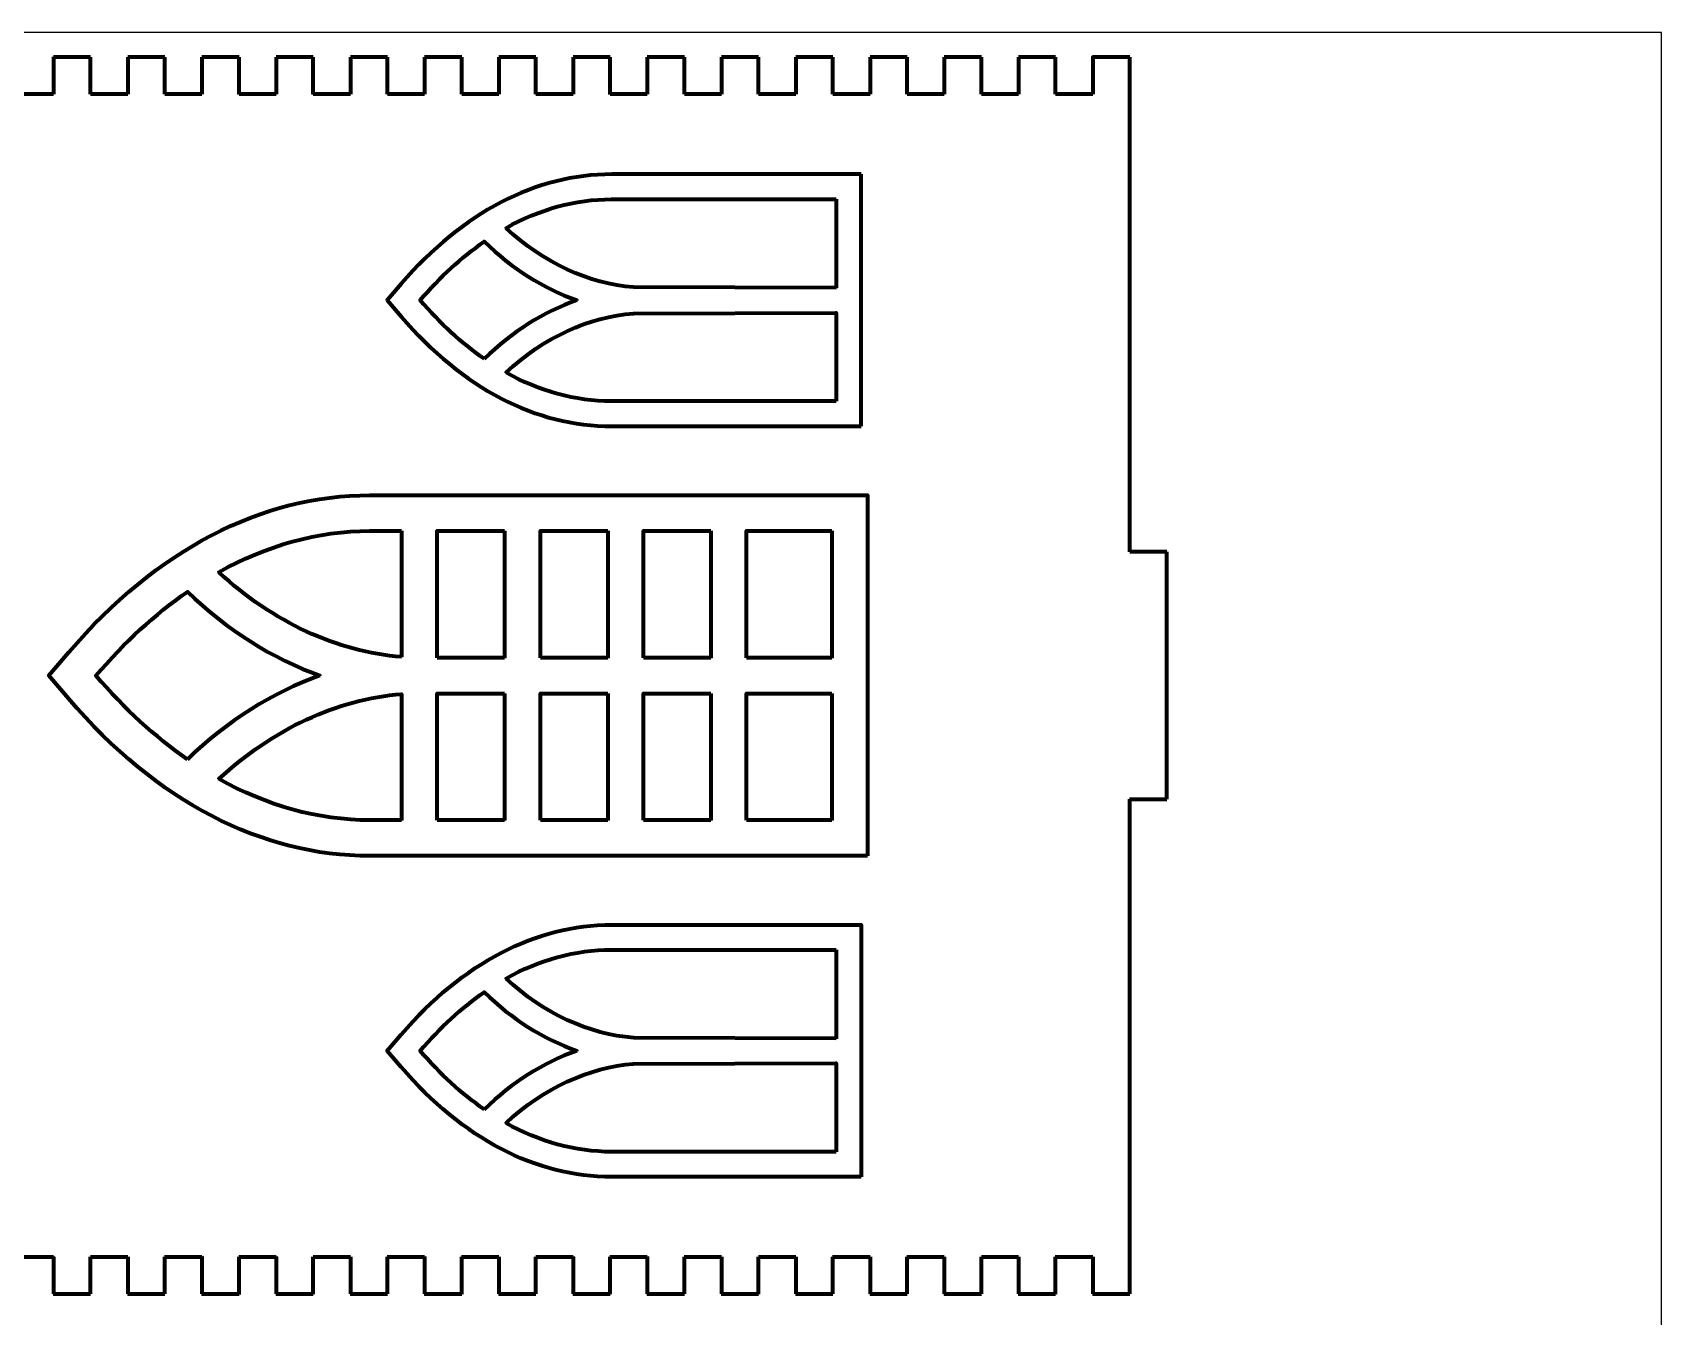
# Model space of a CAD drawing. Header units: centimetres. Extents: x 1569 to 2514, y -799 to -397.
# Drawn here: x 2391.2 to 2514.1, y -494.1 to -397.2 of the extents above; entities that cross this region are included whole.
import ezdxf

# ---------------------------------------------------------------- set-up
doc = ezdxf.new("R2010")
doc.units = ezdxf.units.CM
doc.header["$MEASUREMENT"] = 0
doc.layers.add('layer 1', color=7, linetype='Continuous')

msp = doc.modelspace()

# ---------------------------------------------------------------- linework, layer by layer
for p, q in [((2514.09, -397.2), (2064.09, -397.2)), ((2514.09, -797.2), (2514.09, -397.2))]:
    msp.add_line(p, q)
at = {"layer": 'layer 1', "lineweight": 80}
for points, knots in [([(2395.58, -399.05), (2395.58, -399.05), (2395.58, -399.05), (2392.78, -399.05), (2392.78, -399.05)], [0.86631016, 0.86631016, 0.86631016, 0.86631016, 0.86631017, 0.871657754, 0.871657754, 0.871657754, 0.871657754]), ([(2392.78, -399.05), (2392.78, -399.05), (2392.78, -399.05), (2392.78, -401.85), (2392.78, -401.85)], [0.871657754, 0.871657754, 0.871657754, 0.871657754, 0.871657764, 0.877005348, 0.877005348, 0.877005348, 0.877005348]), ([(2395.58, -401.85), (2395.58, -401.85), (2395.58, -401.85), (2395.58, -399.05), (2395.58, -399.05)], [0.860962567, 0.860962567, 0.860962567, 0.860962567, 0.860962577, 0.86631016, 0.86631016, 0.86631016, 0.86631016]), ([(2401.18, -399.05), (2401.18, -399.05), (2401.18, -399.05), (2398.38, -399.05), (2398.38, -399.05)], [0.844919786, 0.844919786, 0.844919786, 0.844919786, 0.844919796, 0.85026738, 0.85026738, 0.85026738, 0.85026738]), ([(2398.38, -399.05), (2398.38, -399.05), (2398.38, -399.05), (2398.38, -401.85), (2398.38, -401.85)], [0.85026738, 0.85026738, 0.85026738, 0.85026738, 0.85026739, 0.855614973, 0.855614973, 0.855614973, 0.855614973]), ([(2401.18, -401.85), (2401.18, -401.85), (2401.18, -401.85), (2401.18, -399.05), (2401.18, -399.05)], [0.839572193, 0.839572193, 0.839572193, 0.839572193, 0.839572203, 0.844919786, 0.844919786, 0.844919786, 0.844919786]), ([(2406.78, -399.05), (2406.78, -399.05), (2406.78, -399.05), (2403.98, -399.05), (2403.98, -399.05)], [0.823529412, 0.823529412, 0.823529412, 0.823529412, 0.823529422, 0.828877005, 0.828877005, 0.828877005, 0.828877005]), ([(2403.98, -399.05), (2403.98, -399.05), (2403.98, -399.05), (2403.98, -401.85), (2403.98, -401.85)], [0.828877005, 0.828877005, 0.828877005, 0.828877005, 0.828877015, 0.834224599, 0.834224599, 0.834224599, 0.834224599]), ([(2406.78, -401.85), (2406.78, -401.85), (2406.78, -401.85), (2406.78, -399.05), (2406.78, -399.05)], [0.818181818, 0.818181818, 0.818181818, 0.818181818, 0.818181828, 0.823529412, 0.823529412, 0.823529412, 0.823529412]), ([(2412.38, -399.05), (2412.38, -399.05), (2412.38, -399.05), (2409.58, -399.05), (2409.58, -399.05)], [0.802139037, 0.802139037, 0.802139037, 0.802139037, 0.802139047, 0.807486631, 0.807486631, 0.807486631, 0.807486631]), ([(2409.58, -399.05), (2409.58, -399.05), (2409.58, -399.05), (2409.58, -401.85), (2409.58, -401.85)], [0.807486631, 0.807486631, 0.807486631, 0.807486631, 0.807486641, 0.812834225, 0.812834225, 0.812834225, 0.812834225]), ([(2412.38, -401.85), (2412.38, -401.85), (2412.38, -401.85), (2412.38, -399.05), (2412.38, -399.05)], [0.796791444, 0.796791444, 0.796791444, 0.796791444, 0.796791454, 0.802139037, 0.802139037, 0.802139037, 0.802139037]), ([(2417.98, -399.05), (2417.98, -399.05), (2417.98, -399.05), (2415.18, -399.05), (2415.18, -399.05)], [0.780748663, 0.780748663, 0.780748663, 0.780748663, 0.780748673, 0.786096257, 0.786096257, 0.786096257, 0.786096257]), ([(2415.18, -399.05), (2415.18, -399.05), (2415.18, -399.05), (2415.18, -401.85), (2415.18, -401.85)], [0.786096257, 0.786096257, 0.786096257, 0.786096257, 0.786096267, 0.79144385, 0.79144385, 0.79144385, 0.79144385]), ([(2417.98, -401.85), (2417.98, -401.85), (2417.98, -401.85), (2417.98, -399.05), (2417.98, -399.05)], [0.77540107, 0.77540107, 0.77540107, 0.77540107, 0.77540108, 0.780748663, 0.780748663, 0.780748663, 0.780748663]), ([(2423.58, -399.05), (2423.58, -399.05), (2423.58, -399.05), (2420.78, -399.05), (2420.78, -399.05)], [0.759358289, 0.759358289, 0.759358289, 0.759358289, 0.759358299, 0.764705882, 0.764705882, 0.764705882, 0.764705882]), ([(2420.78, -399.05), (2420.78, -399.05), (2420.78, -399.05), (2420.78, -401.85), (2420.78, -401.85)], [0.764705882, 0.764705882, 0.764705882, 0.764705882, 0.764705892, 0.770053476, 0.770053476, 0.770053476, 0.770053476]), ([(2423.58, -401.85), (2423.58, -401.85), (2423.58, -401.85), (2423.58, -399.05), (2423.58, -399.05)], [0.754010695, 0.754010695, 0.754010695, 0.754010695, 0.754010705, 0.759358289, 0.759358289, 0.759358289, 0.759358289]), ([(2429.18, -399.05), (2429.18, -399.05), (2429.18, -399.05), (2426.38, -399.05), (2426.38, -399.05)], [0.737967914, 0.737967914, 0.737967914, 0.737967914, 0.737967924, 0.743315508, 0.743315508, 0.743315508, 0.743315508]), ([(2426.38, -399.05), (2426.38, -399.05), (2426.38, -399.05), (2426.38, -401.85), (2426.38, -401.85)], [0.743315508, 0.743315508, 0.743315508, 0.743315508, 0.743315518, 0.748663102, 0.748663102, 0.748663102, 0.748663102]), ([(2429.18, -401.85), (2429.18, -401.85), (2429.18, -401.85), (2429.18, -399.05), (2429.18, -399.05)], [0.732620321, 0.732620321, 0.732620321, 0.732620321, 0.732620331, 0.737967914, 0.737967914, 0.737967914, 0.737967914]), ([(2434.78, -399.05), (2434.78, -399.05), (2434.78, -399.05), (2431.98, -399.05), (2431.98, -399.05)], [0.71657754, 0.71657754, 0.71657754, 0.71657754, 0.71657755, 0.721925134, 0.721925134, 0.721925134, 0.721925134]), ([(2431.98, -399.05), (2431.98, -399.05), (2431.98, -399.05), (2431.98, -401.85), (2431.98, -401.85)], [0.721925134, 0.721925134, 0.721925134, 0.721925134, 0.721925144, 0.727272727, 0.727272727, 0.727272727, 0.727272727]), ([(2434.78, -401.85), (2434.78, -401.85), (2434.78, -401.85), (2434.78, -399.05), (2434.78, -399.05)], [0.711229947, 0.711229947, 0.711229947, 0.711229947, 0.711229957, 0.71657754, 0.71657754, 0.71657754, 0.71657754]), ([(2440.38, -399.05), (2440.38, -399.05), (2440.38, -399.05), (2437.58, -399.05), (2437.58, -399.05)], [0.695187166, 0.695187166, 0.695187166, 0.695187166, 0.695187176, 0.700534759, 0.700534759, 0.700534759, 0.700534759]), ([(2437.58, -399.05), (2437.58, -399.05), (2437.58, -399.05), (2437.58, -401.85), (2437.58, -401.85)], [0.700534759, 0.700534759, 0.700534759, 0.700534759, 0.700534769, 0.705882353, 0.705882353, 0.705882353, 0.705882353]), ([(2440.38, -401.85), (2440.38, -401.85), (2440.38, -401.85), (2440.38, -399.05), (2440.38, -399.05)], [0.689839572, 0.689839572, 0.689839572, 0.689839572, 0.689839582, 0.695187166, 0.695187166, 0.695187166, 0.695187166]), ([(2445.98, -399.05), (2445.98, -399.05), (2445.98, -399.05), (2443.18, -399.05), (2443.18, -399.05)], [0.673796791, 0.673796791, 0.673796791, 0.673796791, 0.673796801, 0.679144385, 0.679144385, 0.679144385, 0.679144385]), ([(2443.18, -399.05), (2443.18, -399.05), (2443.18, -399.05), (2443.18, -401.85), (2443.18, -401.85)], [0.679144385, 0.679144385, 0.679144385, 0.679144385, 0.679144395, 0.684491979, 0.684491979, 0.684491979, 0.684491979]), ([(2445.98, -401.85), (2445.98, -401.85), (2445.98, -401.85), (2445.98, -399.05), (2445.98, -399.05)], [0.668449198, 0.668449198, 0.668449198, 0.668449198, 0.668449208, 0.673796791, 0.673796791, 0.673796791, 0.673796791]), ([(2451.58, -399.05), (2451.58, -399.05), (2451.58, -399.05), (2448.78, -399.05), (2448.78, -399.05)], [0.652406417, 0.652406417, 0.652406417, 0.652406417, 0.652406427, 0.657754011, 0.657754011, 0.657754011, 0.657754011]), ([(2448.78, -399.05), (2448.78, -399.05), (2448.78, -399.05), (2448.78, -401.85), (2448.78, -401.85)], [0.657754011, 0.657754011, 0.657754011, 0.657754011, 0.657754021, 0.663101604, 0.663101604, 0.663101604, 0.663101604]), ([(2451.58, -401.85), (2451.58, -401.85), (2451.58, -401.85), (2451.58, -399.05), (2451.58, -399.05)], [0.647058824, 0.647058824, 0.647058824, 0.647058824, 0.647058834, 0.652406417, 0.652406417, 0.652406417, 0.652406417]), ([(2457.18, -399.05), (2457.18, -399.05), (2457.18, -399.05), (2454.38, -399.05), (2454.38, -399.05)], [0.631016043, 0.631016043, 0.631016043, 0.631016043, 0.631016053, 0.636363636, 0.636363636, 0.636363636, 0.636363636]), ([(2454.38, -399.05), (2454.38, -399.05), (2454.38, -399.05), (2454.38, -401.85), (2454.38, -401.85)], [0.636363636, 0.636363636, 0.636363636, 0.636363636, 0.636363646, 0.64171123, 0.64171123, 0.64171123, 0.64171123]), ([(2457.18, -401.85), (2457.18, -401.85), (2457.18, -401.85), (2457.18, -399.05), (2457.18, -399.05)], [0.625668449, 0.625668449, 0.625668449, 0.625668449, 0.625668459, 0.631016043, 0.631016043, 0.631016043, 0.631016043]), ([(2462.78, -399.05), (2462.78, -399.05), (2462.78, -399.05), (2459.98, -399.05), (2459.98, -399.05)], [0.609625668, 0.609625668, 0.609625668, 0.609625668, 0.609625678, 0.614973262, 0.614973262, 0.614973262, 0.614973262]), ([(2459.98, -399.05), (2459.98, -399.05), (2459.98, -399.05), (2459.98, -401.85), (2459.98, -401.85)], [0.614973262, 0.614973262, 0.614973262, 0.614973262, 0.614973272, 0.620320856, 0.620320856, 0.620320856, 0.620320856]), ([(2462.78, -401.85), (2462.78, -401.85), (2462.78, -401.85), (2462.78, -399.05), (2462.78, -399.05)], [0.604278075, 0.604278075, 0.604278075, 0.604278075, 0.604278085, 0.609625668, 0.609625668, 0.609625668, 0.609625668]), ([(2468.38, -399.05), (2468.38, -399.05), (2468.38, -399.05), (2465.58, -399.05), (2465.58, -399.05)], [0.588235294, 0.588235294, 0.588235294, 0.588235294, 0.588235304, 0.593582888, 0.593582888, 0.593582888, 0.593582888]), ([(2465.58, -399.05), (2465.58, -399.05), (2465.58, -399.05), (2465.58, -401.85), (2465.58, -401.85)], [0.593582888, 0.593582888, 0.593582888, 0.593582888, 0.593582898, 0.598930481, 0.598930481, 0.598930481, 0.598930481]), ([(2468.38, -401.85), (2468.38, -401.85), (2468.38, -401.85), (2468.38, -399.05), (2468.38, -399.05)], [0.582887701, 0.582887701, 0.582887701, 0.582887701, 0.582887711, 0.588235294, 0.588235294, 0.588235294, 0.588235294]), ([(2473.98, -399.05), (2473.98, -399.05), (2473.98, -399.05), (2471.18, -399.05), (2471.18, -399.05)], [0.561497326, 0.561497326, 0.561497326, 0.561497326, 0.561497336, 0.56684492, 0.56684492, 0.56684492, 0.56684492]), ([(2471.18, -399.05), (2471.18, -399.05), (2471.18, -399.05), (2471.18, -399.05), (2471.18, -399.05)], [0.56684492, 0.56684492, 0.56684492, 0.56684492, 0.56684493, 0.572192513, 0.572192513, 0.572192513, 0.572192513]), ([(2471.18, -399.05), (2471.18, -399.05), (2471.18, -399.05), (2471.18, -401.85), (2471.18, -401.85)], [0.572192513, 0.572192513, 0.572192513, 0.572192513, 0.572192523, 0.577540107, 0.577540107, 0.577540107, 0.577540107]), ([(2473.98, -436.38), (2473.98, -436.38), (2473.98, -436.38), (2473.98, -399.05), (2473.98, -399.05)], [0.556149733, 0.556149733, 0.556149733, 0.556149733, 0.556149743, 0.561497326, 0.561497326, 0.561497326, 0.561497326]), ([(2392.78, -401.85), (2392.78, -401.85), (2392.78, -401.85), (2389.98, -401.85), (2389.98, -401.85)], [0.877005348, 0.877005348, 0.877005348, 0.877005348, 0.877005358, 0.882352941, 0.882352941, 0.882352941, 0.882352941]), ([(2398.38, -401.85), (2398.38, -401.85), (2398.38, -401.85), (2395.58, -401.85), (2395.58, -401.85)], [0.855614973, 0.855614973, 0.855614973, 0.855614973, 0.855614983, 0.860962567, 0.860962567, 0.860962567, 0.860962567]), ([(2403.98, -401.85), (2403.98, -401.85), (2403.98, -401.85), (2401.18, -401.85), (2401.18, -401.85)], [0.834224599, 0.834224599, 0.834224599, 0.834224599, 0.834224609, 0.839572193, 0.839572193, 0.839572193, 0.839572193]), ([(2409.58, -401.85), (2409.58, -401.85), (2409.58, -401.85), (2406.78, -401.85), (2406.78, -401.85)], [0.812834225, 0.812834225, 0.812834225, 0.812834225, 0.812834235, 0.818181818, 0.818181818, 0.818181818, 0.818181818]), ([(2415.18, -401.85), (2415.18, -401.85), (2415.18, -401.85), (2412.38, -401.85), (2412.38, -401.85)], [0.79144385, 0.79144385, 0.79144385, 0.79144385, 0.79144386, 0.796791444, 0.796791444, 0.796791444, 0.796791444]), ([(2420.78, -401.85), (2420.78, -401.85), (2420.78, -401.85), (2417.98, -401.85), (2417.98, -401.85)], [0.770053476, 0.770053476, 0.770053476, 0.770053476, 0.770053486, 0.77540107, 0.77540107, 0.77540107, 0.77540107]), ([(2426.38, -401.85), (2426.38, -401.85), (2426.38, -401.85), (2423.58, -401.85), (2423.58, -401.85)], [0.748663102, 0.748663102, 0.748663102, 0.748663102, 0.748663112, 0.754010695, 0.754010695, 0.754010695, 0.754010695]), ([(2431.98, -401.85), (2431.98, -401.85), (2431.98, -401.85), (2429.18, -401.85), (2429.18, -401.85)], [0.727272727, 0.727272727, 0.727272727, 0.727272727, 0.727272737, 0.732620321, 0.732620321, 0.732620321, 0.732620321]), ([(2437.58, -401.85), (2437.58, -401.85), (2437.58, -401.85), (2434.78, -401.85), (2434.78, -401.85)], [0.705882353, 0.705882353, 0.705882353, 0.705882353, 0.705882363, 0.711229947, 0.711229947, 0.711229947, 0.711229947]), ([(2443.18, -401.85), (2443.18, -401.85), (2443.18, -401.85), (2440.38, -401.85), (2440.38, -401.85)], [0.684491979, 0.684491979, 0.684491979, 0.684491979, 0.684491989, 0.689839572, 0.689839572, 0.689839572, 0.689839572]), ([(2448.78, -401.85), (2448.78, -401.85), (2448.78, -401.85), (2445.98, -401.85), (2445.98, -401.85)], [0.663101604, 0.663101604, 0.663101604, 0.663101604, 0.663101614, 0.668449198, 0.668449198, 0.668449198, 0.668449198]), ([(2454.38, -401.85), (2454.38, -401.85), (2454.38, -401.85), (2451.58, -401.85), (2451.58, -401.85)], [0.64171123, 0.64171123, 0.64171123, 0.64171123, 0.64171124, 0.647058824, 0.647058824, 0.647058824, 0.647058824]), ([(2459.98, -401.85), (2459.98, -401.85), (2459.98, -401.85), (2457.18, -401.85), (2457.18, -401.85)], [0.620320856, 0.620320856, 0.620320856, 0.620320856, 0.620320866, 0.625668449, 0.625668449, 0.625668449, 0.625668449]), ([(2465.58, -401.85), (2465.58, -401.85), (2465.58, -401.85), (2462.78, -401.85), (2462.78, -401.85)], [0.598930481, 0.598930481, 0.598930481, 0.598930481, 0.598930491, 0.604278075, 0.604278075, 0.604278075, 0.604278075]), ([(2471.18, -401.85), (2471.18, -401.85), (2471.18, -401.85), (2468.38, -401.85), (2468.38, -401.85)], [0.577540107, 0.577540107, 0.577540107, 0.577540107, 0.577540117, 0.582887701, 0.582887701, 0.582887701, 0.582887701]), ([(2426.92, -411.95), (2426.92, -411.95), (2429.43, -410.54), (2432.12, -409.78), (2434.9, -409.78)], [0.5714286, 0.5714286, 0.5714286, 0.5714286, 0.5714286, 0.7142857, 0.7142857, 0.7142857, 0.7142857]), ([(2434.9, -409.78), (2434.9, -409.78), (2434.9, -409.78), (2436.54, -409.78), (2436.54, -409.78)], [0.7142857, 0.7142857, 0.7142857, 0.7142857, 0.7142857, 1, 1, 1, 1]), ([(2451.82, -409.78), (2451.82, -409.78), (2451.82, -409.78), (2451.82, -416.46), (2451.82, -416.46)], [0.1428571, 0.1428571, 0.1428571, 0.1428571, 0.1428572, 0.2857143, 0.2857143, 0.2857143, 0.2857143]), ([(2436.54, -416.42), (2436.54, -416.42), (2433.18, -416.17), (2429.76, -414.58), (2426.92, -411.95)], [0.4285714, 0.4285714, 0.4285714, 0.4285714, 0.4285714, 0.5714286, 0.5714286, 0.5714286, 0.5714286]), ([(2420.44, -417.4), (2420.44, -417.4), (2421.95, -415.65), (2423.56, -414.17), (2425.27, -412.98)], [0.2, 0.2, 0.2, 0.2, 0.2, 0.4, 0.4, 0.4, 0.4]), ([(2425.27, -412.98), (2425.27, -412.98), (2427.35, -415), (2429.75, -416.51), (2432.25, -417.4)], [0.4, 0.4, 0.4, 0.4, 0.4, 0.6, 0.6, 0.6, 0.6]), ([(2451.82, -416.46), (2451.82, -416.46), (2451.82, -416.46), (2436.54, -416.42), (2436.54, -416.42)], [0.2857143, 0.2857143, 0.2857143, 0.2857143, 0.2857143, 0.4285714, 0.4285714, 0.4285714, 0.4285714]), ([(2432.25, -417.4), (2432.25, -417.4), (2429.75, -418.29), (2427.35, -419.8), (2425.27, -421.82)], [0.6, 0.6, 0.6, 0.6, 0.6, 1, 1, 1, 1]), ([(2426.92, -422.85), (2426.92, -422.85), (2429.76, -420.22), (2433.18, -418.64), (2436.55, -418.39)], [0.375, 0.375, 0.375, 0.375, 0.375, 0.5, 0.5, 0.5, 0.5]), ([(2436.55, -418.39), (2436.55, -418.39), (2436.55, -418.39), (2451.82, -418.34), (2451.82, -418.34)], [0.5, 0.5, 0.5, 0.5, 0.5, 0.625, 0.625, 0.625, 0.625]), ([(2451.82, -418.34), (2451.82, -418.34), (2451.82, -418.34), (2451.82, -425.02), (2451.82, -425.02)], [0.625, 0.625, 0.625, 0.625, 0.625, 0.75, 0.75, 0.75, 0.75]), ([(2434.9, -425.02), (2434.9, -425.02), (2432.12, -425.02), (2429.43, -424.26), (2426.92, -422.85)], [0.25, 0.25, 0.25, 0.25, 0.25, 0.375, 0.375, 0.375, 0.375]), ([(2436.54, -425.02), (2436.54, -425.02), (2436.54, -425.02), (2434.9, -425.02), (2434.9, -425.02)], [0.125, 0.125, 0.125, 0.125, 0.125, 0.25, 0.25, 0.25, 0.25]), ([(2405.25, -437.92), (2405.25, -437.92), (2408.85, -435.9), (2412.69, -434.81), (2416.67, -434.81)], [0.4, 0.4, 0.4, 0.4, 0.4, 0.6, 0.6, 0.6, 0.6]), ([(2416.67, -434.81), (2416.67, -434.81), (2416.67, -434.81), (2419.03, -434.81), (2419.03, -434.81)], [0.6, 0.6, 0.6, 0.6, 0.6, 1, 1, 1, 1]), ([(2421.73, -444.37), (2421.73, -444.37), (2421.73, -444.37), (2421.73, -434.81), (2421.73, -434.81)], [0.4, 0.4, 0.4, 0.4, 0.4, 0.6, 0.6, 0.6, 0.6]), ([(2421.73, -434.81), (2421.73, -434.81), (2421.73, -434.81), (2426.81, -434.81), (2426.81, -434.81)], [0.6, 0.6, 0.6, 0.6, 0.6, 1, 1, 1, 1]), ([(2429.51, -444.37), (2429.51, -444.37), (2429.51, -444.37), (2429.51, -434.81), (2429.51, -434.81)], [0.4, 0.4, 0.4, 0.4, 0.4, 0.6, 0.6, 0.6, 0.6]), ([(2429.51, -434.81), (2429.51, -434.81), (2429.51, -434.81), (2434.59, -434.81), (2434.59, -434.81)], [0.6, 0.6, 0.6, 0.6, 0.6, 1, 1, 1, 1]), ([(2437.29, -444.37), (2437.29, -444.37), (2437.29, -444.37), (2437.29, -434.81), (2437.29, -434.81)], [0.4, 0.4, 0.4, 0.4, 0.4, 0.6, 0.6, 0.6, 0.6]), ([(2437.29, -434.81), (2437.29, -434.81), (2437.29, -434.81), (2442.37, -434.81), (2442.37, -434.81)], [0.6, 0.6, 0.6, 0.6, 0.6, 1, 1, 1, 1]), ([(2445.07, -444.37), (2445.07, -444.37), (2445.07, -444.37), (2445.07, -434.81), (2445.07, -434.81)], [0.4, 0.4, 0.4, 0.4, 0.4, 0.6, 0.6, 0.6, 0.6]), ([(2445.07, -434.81), (2445.07, -434.81), (2445.07, -434.81), (2451.5, -434.81), (2451.5, -434.81)], [0.6, 0.6, 0.6, 0.6, 0.6, 1, 1, 1, 1]), ([(2476.78, -436.38), (2476.78, -436.38), (2476.78, -436.38), (2473.98, -436.38), (2473.98, -436.38)], [0.550802139, 0.550802139, 0.550802139, 0.550802139, 0.550802149, 0.556149733, 0.556149733, 0.556149733, 0.556149733]), ([(2476.78, -455.05), (2476.78, -455.05), (2476.78, -455.05), (2476.78, -436.38), (2476.78, -436.38)], [0.545454545, 0.545454545, 0.545454545, 0.545454545, 0.545454555, 0.550802139, 0.550802139, 0.550802139, 0.550802139]), ([(2419.03, -444.31), (2419.03, -444.31), (2414.21, -443.95), (2409.31, -441.68), (2405.25, -437.92)], [0.2, 0.2, 0.2, 0.2, 0.2, 0.4, 0.4, 0.4, 0.4]), ([(2395.98, -445.72), (2395.98, -445.72), (2398.13, -443.21), (2400.45, -441.09), (2402.89, -439.39)], [0.2, 0.2, 0.2, 0.2, 0.2, 0.4, 0.4, 0.4, 0.4]), ([(2402.89, -439.39), (2402.89, -439.39), (2405.87, -442.28), (2409.3, -444.44), (2412.88, -445.72)], [0.4, 0.4, 0.4, 0.4, 0.4, 0.6, 0.6, 0.6, 0.6]), ([(2426.81, -444.37), (2426.81, -444.37), (2426.81, -444.37), (2421.73, -444.37), (2421.73, -444.37)], [0.2, 0.2, 0.2, 0.2, 0.2, 0.4, 0.4, 0.4, 0.4]), ([(2434.59, -444.37), (2434.59, -444.37), (2434.59, -444.37), (2429.51, -444.37), (2429.51, -444.37)], [0.2, 0.2, 0.2, 0.2, 0.2, 0.4, 0.4, 0.4, 0.4]), ([(2442.37, -444.37), (2442.37, -444.37), (2442.37, -444.37), (2437.29, -444.37), (2437.29, -444.37)], [0.2, 0.2, 0.2, 0.2, 0.2, 0.4, 0.4, 0.4, 0.4]), ([(2451.5, -444.37), (2451.5, -444.37), (2451.5, -444.37), (2445.07, -444.37), (2445.07, -444.37)], [0.2, 0.2, 0.2, 0.2, 0.2, 0.4, 0.4, 0.4, 0.4]), ([(2412.88, -445.72), (2412.88, -445.72), (2409.3, -446.99), (2405.87, -449.15), (2402.89, -452.04)], [0.6, 0.6, 0.6, 0.6, 0.6, 1, 1, 1, 1]), ([(2405.25, -453.52), (2405.25, -453.52), (2409.31, -449.76), (2414.21, -447.48), (2419.03, -447.12)], [0.2, 0.2, 0.2, 0.2, 0.2, 0.4, 0.4, 0.4, 0.4]), ([(2419.03, -447.12), (2419.03, -447.12), (2419.03, -447.12), (2419.03, -456.63), (2419.03, -456.63)], [0.4, 0.4, 0.4, 0.4, 0.4, 0.6, 0.6, 0.6, 0.6]), ([(2421.73, -456.63), (2421.73, -456.63), (2421.73, -456.63), (2421.73, -447.07), (2421.73, -447.07)], [0.4, 0.4, 0.4, 0.4, 0.4, 0.6, 0.6, 0.6, 0.6]), ([(2421.73, -447.07), (2421.73, -447.07), (2421.73, -447.07), (2426.81, -447.07), (2426.81, -447.07)], [0.6, 0.6, 0.6, 0.6, 0.6, 1, 1, 1, 1]), ([(2429.51, -456.63), (2429.51, -456.63), (2429.51, -456.63), (2429.51, -447.07), (2429.51, -447.07)], [0.4, 0.4, 0.4, 0.4, 0.4, 0.6, 0.6, 0.6, 0.6]), ([(2429.51, -447.07), (2429.51, -447.07), (2429.51, -447.07), (2434.59, -447.07), (2434.59, -447.07)], [0.6, 0.6, 0.6, 0.6, 0.6, 1, 1, 1, 1]), ([(2437.29, -456.63), (2437.29, -456.63), (2437.29, -456.63), (2437.29, -447.07), (2437.29, -447.07)], [0.4, 0.4, 0.4, 0.4, 0.4, 0.6, 0.6, 0.6, 0.6]), ([(2437.29, -447.07), (2437.29, -447.07), (2437.29, -447.07), (2442.37, -447.07), (2442.37, -447.07)], [0.6, 0.6, 0.6, 0.6, 0.6, 1, 1, 1, 1]), ([(2445.07, -456.63), (2445.07, -456.63), (2445.07, -456.63), (2445.07, -447.07), (2445.07, -447.07)], [0.4, 0.4, 0.4, 0.4, 0.4, 0.6, 0.6, 0.6, 0.6]), ([(2445.07, -447.07), (2445.07, -447.07), (2445.07, -447.07), (2451.5, -447.07), (2451.5, -447.07)], [0.6, 0.6, 0.6, 0.6, 0.6, 1, 1, 1, 1]), ([(2473.98, -492.38), (2473.98, -492.38), (2473.98, -492.38), (2473.98, -455.05), (2473.98, -455.05)], [0.534759358, 0.534759358, 0.534759358, 0.534759358, 0.534759368, 0.540106952, 0.540106952, 0.540106952, 0.540106952]), ([(2473.98, -455.05), (2473.98, -455.05), (2473.98, -455.05), (2476.78, -455.05), (2476.78, -455.05)], [0.540106952, 0.540106952, 0.540106952, 0.540106952, 0.540106962, 0.545454545, 0.545454545, 0.545454545, 0.545454545]), ([(2419.03, -456.63), (2419.03, -456.63), (2419.03, -456.63), (2416.67, -456.63), (2416.67, -456.63)], [0.6, 0.6, 0.6, 0.6, 0.6, 1, 1, 1, 1]), ([(2426.81, -456.63), (2426.81, -456.63), (2426.81, -456.63), (2421.73, -456.63), (2421.73, -456.63)], [0.2, 0.2, 0.2, 0.2, 0.2, 0.4, 0.4, 0.4, 0.4]), ([(2434.59, -456.63), (2434.59, -456.63), (2434.59, -456.63), (2429.51, -456.63), (2429.51, -456.63)], [0.2, 0.2, 0.2, 0.2, 0.2, 0.4, 0.4, 0.4, 0.4]), ([(2442.37, -456.63), (2442.37, -456.63), (2442.37, -456.63), (2437.29, -456.63), (2437.29, -456.63)], [0.2, 0.2, 0.2, 0.2, 0.2, 0.4, 0.4, 0.4, 0.4]), ([(2451.5, -456.63), (2451.5, -456.63), (2451.5, -456.63), (2445.07, -456.63), (2445.07, -456.63)], [0.2, 0.2, 0.2, 0.2, 0.2, 0.4, 0.4, 0.4, 0.4]), ([(2426.92, -468.58), (2426.92, -468.58), (2429.43, -467.17), (2432.11, -466.41), (2434.9, -466.41)], [0.5714286, 0.5714286, 0.5714286, 0.5714286, 0.5714286, 0.7142857, 0.7142857, 0.7142857, 0.7142857]), ([(2434.9, -466.41), (2434.9, -466.41), (2434.9, -466.41), (2436.54, -466.41), (2436.54, -466.41)], [0.7142857, 0.7142857, 0.7142857, 0.7142857, 0.7142857, 1, 1, 1, 1]), ([(2451.82, -466.41), (2451.82, -466.41), (2451.82, -466.41), (2451.82, -473.09), (2451.82, -473.09)], [0.1428571, 0.1428571, 0.1428571, 0.1428571, 0.1428572, 0.2857143, 0.2857143, 0.2857143, 0.2857143]), ([(2436.55, -473.05), (2436.55, -473.05), (2433.18, -472.8), (2429.76, -471.21), (2426.92, -468.58)], [0.4285714, 0.4285714, 0.4285714, 0.4285714, 0.4285714, 0.5714286, 0.5714286, 0.5714286, 0.5714286]), ([(2420.44, -474.03), (2420.44, -474.03), (2421.95, -472.28), (2423.56, -470.8), (2425.27, -469.61)], [0.2, 0.2, 0.2, 0.2, 0.2, 0.4, 0.4, 0.4, 0.4]), ([(2425.27, -469.61), (2425.27, -469.61), (2427.35, -471.63), (2429.75, -473.14), (2432.25, -474.03)], [0.4, 0.4, 0.4, 0.4, 0.4, 0.6, 0.6, 0.6, 0.6]), ([(2451.82, -473.09), (2451.82, -473.09), (2451.82, -473.09), (2436.55, -473.05), (2436.55, -473.05)], [0.2857143, 0.2857143, 0.2857143, 0.2857143, 0.2857143, 0.4285714, 0.4285714, 0.4285714, 0.4285714]), ([(2432.25, -474.03), (2432.25, -474.03), (2429.75, -474.92), (2427.35, -476.43), (2425.27, -478.45)], [0.6, 0.6, 0.6, 0.6, 0.6, 1, 1, 1, 1]), ([(2426.92, -479.48), (2426.92, -479.48), (2429.76, -476.85), (2433.18, -475.27), (2436.54, -475.01)], [0.4285714, 0.4285714, 0.4285714, 0.4285714, 0.4285714, 0.5714286, 0.5714286, 0.5714286, 0.5714286]), ([(2436.54, -475.01), (2436.54, -475.01), (2436.54, -475.01), (2451.82, -474.97), (2451.82, -474.97)], [0.5714286, 0.5714286, 0.5714286, 0.5714286, 0.5714286, 0.7142857, 0.7142857, 0.7142857, 0.7142857]), ([(2451.82, -474.97), (2451.82, -474.97), (2451.82, -474.97), (2451.82, -481.65), (2451.82, -481.65)], [0.7142857, 0.7142857, 0.7142857, 0.7142857, 0.7142857, 1, 1, 1, 1]), ([(2434.9, -481.65), (2434.9, -481.65), (2432.12, -481.65), (2429.43, -480.89), (2426.92, -479.48)], [0.2857143, 0.2857143, 0.2857143, 0.2857143, 0.2857143, 0.4285714, 0.4285714, 0.4285714, 0.4285714]), ([(2436.54, -481.65), (2436.54, -481.65), (2436.54, -481.65), (2434.9, -481.65), (2434.9, -481.65)], [0.1428571, 0.1428571, 0.1428571, 0.1428571, 0.1428572, 0.2857143, 0.2857143, 0.2857143, 0.2857143]), ([(2389.98, -489.58), (2389.98, -489.58), (2389.98, -489.58), (2392.78, -489.58), (2392.78, -489.58)], [0.213903743, 0.213903743, 0.213903743, 0.213903743, 0.213903753, 0.219251337, 0.219251337, 0.219251337, 0.219251337]), ([(2392.78, -489.58), (2392.78, -489.58), (2392.78, -489.58), (2392.78, -492.38), (2392.78, -492.38)], [0.219251337, 0.219251337, 0.219251337, 0.219251337, 0.219251347, 0.22459893, 0.22459893, 0.22459893, 0.22459893]), ([(2395.58, -492.38), (2395.58, -492.38), (2395.58, -492.38), (2395.58, -489.58), (2395.58, -489.58)], [0.229946524, 0.229946524, 0.229946524, 0.229946524, 0.229946534, 0.235294118, 0.235294118, 0.235294118, 0.235294118]), ([(2395.58, -489.58), (2395.58, -489.58), (2395.58, -489.58), (2398.38, -489.58), (2398.38, -489.58)], [0.235294118, 0.235294118, 0.235294118, 0.235294118, 0.235294128, 0.240641711, 0.240641711, 0.240641711, 0.240641711]), ([(2398.38, -489.58), (2398.38, -489.58), (2398.38, -489.58), (2398.38, -492.38), (2398.38, -492.38)], [0.240641711, 0.240641711, 0.240641711, 0.240641711, 0.240641721, 0.245989305, 0.245989305, 0.245989305, 0.245989305]), ([(2401.18, -492.38), (2401.18, -492.38), (2401.18, -492.38), (2401.18, -489.58), (2401.18, -489.58)], [0.251336898, 0.251336898, 0.251336898, 0.251336898, 0.251336908, 0.256684492, 0.256684492, 0.256684492, 0.256684492]), ([(2401.18, -489.58), (2401.18, -489.58), (2401.18, -489.58), (2403.98, -489.58), (2403.98, -489.58)], [0.256684492, 0.256684492, 0.256684492, 0.256684492, 0.256684502, 0.262032086, 0.262032086, 0.262032086, 0.262032086]), ([(2403.98, -489.58), (2403.98, -489.58), (2403.98, -489.58), (2403.98, -492.38), (2403.98, -492.38)], [0.262032086, 0.262032086, 0.262032086, 0.262032086, 0.262032096, 0.267379679, 0.267379679, 0.267379679, 0.267379679]), ([(2406.78, -492.38), (2406.78, -492.38), (2406.78, -492.38), (2406.78, -489.58), (2406.78, -489.58)], [0.272727273, 0.272727273, 0.272727273, 0.272727273, 0.272727283, 0.278074866, 0.278074866, 0.278074866, 0.278074866]), ([(2406.78, -489.58), (2406.78, -489.58), (2406.78, -489.58), (2409.58, -489.58), (2409.58, -489.58)], [0.278074866, 0.278074866, 0.278074866, 0.278074866, 0.278074876, 0.28342246, 0.28342246, 0.28342246, 0.28342246]), ([(2409.58, -489.58), (2409.58, -489.58), (2409.58, -489.58), (2409.58, -492.38), (2409.58, -492.38)], [0.28342246, 0.28342246, 0.28342246, 0.28342246, 0.28342247, 0.288770053, 0.288770053, 0.288770053, 0.288770053]), ([(2412.38, -492.38), (2412.38, -492.38), (2412.38, -492.38), (2412.38, -489.58), (2412.38, -489.58)], [0.294117647, 0.294117647, 0.294117647, 0.294117647, 0.294117657, 0.299465241, 0.299465241, 0.299465241, 0.299465241]), ([(2412.38, -489.58), (2412.38, -489.58), (2412.38, -489.58), (2415.18, -489.58), (2415.18, -489.58)], [0.299465241, 0.299465241, 0.299465241, 0.299465241, 0.299465251, 0.304812834, 0.304812834, 0.304812834, 0.304812834]), ([(2415.18, -489.58), (2415.18, -489.58), (2415.18, -489.58), (2415.18, -492.38), (2415.18, -492.38)], [0.304812834, 0.304812834, 0.304812834, 0.304812834, 0.304812844, 0.310160428, 0.310160428, 0.310160428, 0.310160428]), ([(2417.98, -492.38), (2417.98, -492.38), (2417.98, -492.38), (2417.98, -489.58), (2417.98, -489.58)], [0.315508021, 0.315508021, 0.315508021, 0.315508021, 0.315508031, 0.320855615, 0.320855615, 0.320855615, 0.320855615]), ([(2417.98, -489.58), (2417.98, -489.58), (2417.98, -489.58), (2420.78, -489.58), (2420.78, -489.58)], [0.320855615, 0.320855615, 0.320855615, 0.320855615, 0.320855625, 0.326203209, 0.326203209, 0.326203209, 0.326203209]), ([(2420.78, -489.58), (2420.78, -489.58), (2420.78, -489.58), (2420.78, -492.38), (2420.78, -492.38)], [0.326203209, 0.326203209, 0.326203209, 0.326203209, 0.326203219, 0.331550802, 0.331550802, 0.331550802, 0.331550802]), ([(2423.58, -492.38), (2423.58, -492.38), (2423.58, -492.38), (2423.58, -489.58), (2423.58, -489.58)], [0.336898396, 0.336898396, 0.336898396, 0.336898396, 0.336898406, 0.342245989, 0.342245989, 0.342245989, 0.342245989]), ([(2423.58, -489.58), (2423.58, -489.58), (2423.58, -489.58), (2426.38, -489.58), (2426.38, -489.58)], [0.342245989, 0.342245989, 0.342245989, 0.342245989, 0.342245999, 0.347593583, 0.347593583, 0.347593583, 0.347593583]), ([(2426.38, -489.58), (2426.38, -489.58), (2426.38, -489.58), (2426.38, -492.38), (2426.38, -492.38)], [0.347593583, 0.347593583, 0.347593583, 0.347593583, 0.347593593, 0.352941176, 0.352941176, 0.352941176, 0.352941176]), ([(2429.18, -492.38), (2429.18, -492.38), (2429.18, -492.38), (2429.18, -489.58), (2429.18, -489.58)], [0.35828877, 0.35828877, 0.35828877, 0.35828877, 0.35828878, 0.363636364, 0.363636364, 0.363636364, 0.363636364]), ([(2429.18, -489.58), (2429.18, -489.58), (2429.18, -489.58), (2431.98, -489.58), (2431.98, -489.58)], [0.363636364, 0.363636364, 0.363636364, 0.363636364, 0.363636374, 0.368983957, 0.368983957, 0.368983957, 0.368983957]), ([(2431.98, -489.58), (2431.98, -489.58), (2431.98, -489.58), (2431.98, -492.38), (2431.98, -492.38)], [0.368983957, 0.368983957, 0.368983957, 0.368983957, 0.368983967, 0.374331551, 0.374331551, 0.374331551, 0.374331551]), ([(2434.78, -492.38), (2434.78, -492.38), (2434.78, -492.38), (2434.78, -489.58), (2434.78, -489.58)], [0.379679144, 0.379679144, 0.379679144, 0.379679144, 0.379679154, 0.385026738, 0.385026738, 0.385026738, 0.385026738]), ([(2434.78, -489.58), (2434.78, -489.58), (2434.78, -489.58), (2437.58, -489.58), (2437.58, -489.58)], [0.385026738, 0.385026738, 0.385026738, 0.385026738, 0.385026748, 0.390374332, 0.390374332, 0.390374332, 0.390374332]), ([(2437.58, -489.58), (2437.58, -489.58), (2437.58, -489.58), (2437.58, -492.38), (2437.58, -492.38)], [0.390374332, 0.390374332, 0.390374332, 0.390374332, 0.390374342, 0.395721925, 0.395721925, 0.395721925, 0.395721925]), ([(2440.38, -492.38), (2440.38, -492.38), (2440.38, -492.38), (2440.38, -489.58), (2440.38, -489.58)], [0.401069519, 0.401069519, 0.401069519, 0.401069519, 0.401069529, 0.406417112, 0.406417112, 0.406417112, 0.406417112]), ([(2440.38, -489.58), (2440.38, -489.58), (2440.38, -489.58), (2443.18, -489.58), (2443.18, -489.58)], [0.406417112, 0.406417112, 0.406417112, 0.406417112, 0.406417122, 0.411764706, 0.411764706, 0.411764706, 0.411764706]), ([(2443.18, -489.58), (2443.18, -489.58), (2443.18, -489.58), (2443.18, -492.38), (2443.18, -492.38)], [0.411764706, 0.411764706, 0.411764706, 0.411764706, 0.411764716, 0.417112299, 0.417112299, 0.417112299, 0.417112299]), ([(2445.98, -492.38), (2445.98, -492.38), (2445.98, -492.38), (2445.98, -489.58), (2445.98, -489.58)], [0.422459893, 0.422459893, 0.422459893, 0.422459893, 0.422459903, 0.427807487, 0.427807487, 0.427807487, 0.427807487]), ([(2445.98, -489.58), (2445.98, -489.58), (2445.98, -489.58), (2448.78, -489.58), (2448.78, -489.58)], [0.427807487, 0.427807487, 0.427807487, 0.427807487, 0.427807497, 0.43315508, 0.43315508, 0.43315508, 0.43315508]), ([(2448.78, -489.58), (2448.78, -489.58), (2448.78, -489.58), (2448.78, -492.38), (2448.78, -492.38)], [0.43315508, 0.43315508, 0.43315508, 0.43315508, 0.43315509, 0.438502674, 0.438502674, 0.438502674, 0.438502674]), ([(2451.58, -492.38), (2451.58, -492.38), (2451.58, -492.38), (2451.58, -489.58), (2451.58, -489.58)], [0.443850267, 0.443850267, 0.443850267, 0.443850267, 0.443850277, 0.449197861, 0.449197861, 0.449197861, 0.449197861]), ([(2451.58, -489.58), (2451.58, -489.58), (2451.58, -489.58), (2454.38, -489.58), (2454.38, -489.58)], [0.449197861, 0.449197861, 0.449197861, 0.449197861, 0.449197871, 0.454545455, 0.454545455, 0.454545455, 0.454545455]), ([(2454.38, -489.58), (2454.38, -489.58), (2454.38, -489.58), (2454.38, -492.38), (2454.38, -492.38)], [0.454545455, 0.454545455, 0.454545455, 0.454545455, 0.454545465, 0.459893048, 0.459893048, 0.459893048, 0.459893048]), ([(2457.18, -492.38), (2457.18, -492.38), (2457.18, -492.38), (2457.18, -489.58), (2457.18, -489.58)], [0.465240642, 0.465240642, 0.465240642, 0.465240642, 0.465240652, 0.470588235, 0.470588235, 0.470588235, 0.470588235]), ([(2457.18, -489.58), (2457.18, -489.58), (2457.18, -489.58), (2459.98, -489.58), (2459.98, -489.58)], [0.470588235, 0.470588235, 0.470588235, 0.470588235, 0.470588245, 0.475935829, 0.475935829, 0.475935829, 0.475935829]), ([(2459.98, -489.58), (2459.98, -489.58), (2459.98, -489.58), (2459.98, -492.38), (2459.98, -492.38)], [0.475935829, 0.475935829, 0.475935829, 0.475935829, 0.475935839, 0.481283422, 0.481283422, 0.481283422, 0.481283422]), ([(2462.78, -492.38), (2462.78, -492.38), (2462.78, -492.38), (2462.78, -489.58), (2462.78, -489.58)], [0.486631016, 0.486631016, 0.486631016, 0.486631016, 0.486631026, 0.49197861, 0.49197861, 0.49197861, 0.49197861]), ([(2462.78, -489.58), (2462.78, -489.58), (2462.78, -489.58), (2465.58, -489.58), (2465.58, -489.58)], [0.49197861, 0.49197861, 0.49197861, 0.49197861, 0.49197862, 0.497326203, 0.497326203, 0.497326203, 0.497326203]), ([(2465.58, -489.58), (2465.58, -489.58), (2465.58, -489.58), (2465.58, -492.38), (2465.58, -492.38)], [0.497326203, 0.497326203, 0.497326203, 0.497326203, 0.497326213, 0.502673797, 0.502673797, 0.502673797, 0.502673797]), ([(2468.38, -492.38), (2468.38, -492.38), (2468.38, -492.38), (2468.38, -489.58), (2468.38, -489.58)], [0.50802139, 0.50802139, 0.50802139, 0.50802139, 0.5080214, 0.513368984, 0.513368984, 0.513368984, 0.513368984]), ([(2468.38, -489.58), (2468.38, -489.58), (2468.38, -489.58), (2471.18, -489.58), (2471.18, -489.58)], [0.513368984, 0.513368984, 0.513368984, 0.513368984, 0.513368994, 0.518716578, 0.518716578, 0.518716578, 0.518716578]), ([(2471.18, -489.58), (2471.18, -489.58), (2471.18, -489.58), (2471.18, -492.38), (2471.18, -492.38)], [0.518716578, 0.518716578, 0.518716578, 0.518716578, 0.518716588, 0.524064171, 0.524064171, 0.524064171, 0.524064171]), ([(2392.78, -492.38), (2392.78, -492.38), (2392.78, -492.38), (2395.58, -492.38), (2395.58, -492.38)], [0.22459893, 0.22459893, 0.22459893, 0.22459893, 0.22459894, 0.229946524, 0.229946524, 0.229946524, 0.229946524]), ([(2398.38, -492.38), (2398.38, -492.38), (2398.38, -492.38), (2401.18, -492.38), (2401.18, -492.38)], [0.245989305, 0.245989305, 0.245989305, 0.245989305, 0.245989315, 0.251336898, 0.251336898, 0.251336898, 0.251336898]), ([(2403.98, -492.38), (2403.98, -492.38), (2403.98, -492.38), (2406.78, -492.38), (2406.78, -492.38)], [0.267379679, 0.267379679, 0.267379679, 0.267379679, 0.267379689, 0.272727273, 0.272727273, 0.272727273, 0.272727273]), ([(2409.58, -492.38), (2409.58, -492.38), (2409.58, -492.38), (2412.38, -492.38), (2412.38, -492.38)], [0.288770053, 0.288770053, 0.288770053, 0.288770053, 0.288770063, 0.294117647, 0.294117647, 0.294117647, 0.294117647]), ([(2415.18, -492.38), (2415.18, -492.38), (2415.18, -492.38), (2417.98, -492.38), (2417.98, -492.38)], [0.310160428, 0.310160428, 0.310160428, 0.310160428, 0.310160438, 0.315508021, 0.315508021, 0.315508021, 0.315508021]), ([(2420.78, -492.38), (2420.78, -492.38), (2420.78, -492.38), (2423.58, -492.38), (2423.58, -492.38)], [0.331550802, 0.331550802, 0.331550802, 0.331550802, 0.331550812, 0.336898396, 0.336898396, 0.336898396, 0.336898396]), ([(2426.38, -492.38), (2426.38, -492.38), (2426.38, -492.38), (2429.18, -492.38), (2429.18, -492.38)], [0.352941176, 0.352941176, 0.352941176, 0.352941176, 0.352941186, 0.35828877, 0.35828877, 0.35828877, 0.35828877]), ([(2431.98, -492.38), (2431.98, -492.38), (2431.98, -492.38), (2434.78, -492.38), (2434.78, -492.38)], [0.374331551, 0.374331551, 0.374331551, 0.374331551, 0.374331561, 0.379679144, 0.379679144, 0.379679144, 0.379679144]), ([(2437.58, -492.38), (2437.58, -492.38), (2437.58, -492.38), (2440.38, -492.38), (2440.38, -492.38)], [0.395721925, 0.395721925, 0.395721925, 0.395721925, 0.395721935, 0.401069519, 0.401069519, 0.401069519, 0.401069519]), ([(2443.18, -492.38), (2443.18, -492.38), (2443.18, -492.38), (2445.98, -492.38), (2445.98, -492.38)], [0.417112299, 0.417112299, 0.417112299, 0.417112299, 0.417112309, 0.422459893, 0.422459893, 0.422459893, 0.422459893]), ([(2448.78, -492.38), (2448.78, -492.38), (2448.78, -492.38), (2451.58, -492.38), (2451.58, -492.38)], [0.438502674, 0.438502674, 0.438502674, 0.438502674, 0.438502684, 0.443850267, 0.443850267, 0.443850267, 0.443850267]), ([(2454.38, -492.38), (2454.38, -492.38), (2454.38, -492.38), (2457.18, -492.38), (2457.18, -492.38)], [0.459893048, 0.459893048, 0.459893048, 0.459893048, 0.459893058, 0.465240642, 0.465240642, 0.465240642, 0.465240642]), ([(2459.98, -492.38), (2459.98, -492.38), (2459.98, -492.38), (2462.78, -492.38), (2462.78, -492.38)], [0.481283422, 0.481283422, 0.481283422, 0.481283422, 0.481283432, 0.486631016, 0.486631016, 0.486631016, 0.486631016]), ([(2465.58, -492.38), (2465.58, -492.38), (2465.58, -492.38), (2468.38, -492.38), (2468.38, -492.38)], [0.502673797, 0.502673797, 0.502673797, 0.502673797, 0.502673807, 0.50802139, 0.50802139, 0.50802139, 0.50802139]), ([(2471.18, -492.38), (2471.18, -492.38), (2471.18, -492.38), (2471.18, -492.38), (2471.18, -492.38)], [0.524064171, 0.524064171, 0.524064171, 0.524064171, 0.524064181, 0.529411765, 0.529411765, 0.529411765, 0.529411765]), ([(2471.18, -492.38), (2471.18, -492.38), (2471.18, -492.38), (2473.98, -492.38), (2473.98, -492.38)], [0.529411765, 0.529411765, 0.529411765, 0.529411765, 0.529411775, 0.534759358, 0.534759358, 0.534759358, 0.534759358])]:
    msp.add_open_spline(points, degree=3, knots=knots, dxfattribs=at)
at = {"layer": 'layer 1', "color": 242, "lineweight": 80}
for points, knots in [([(2434.9, -407.9), (2434.9, -407.9), (2429.16, -407.9), (2423.67, -410.76), (2419.01, -416.17)], [0.125, 0.125, 0.125, 0.125, 0.125, 0.25, 0.25, 0.25, 0.25]), ([(2453.71, -426.91), (2453.71, -426.91), (2453.71, -426.91), (2453.71, -407.9), (2453.71, -407.9)], [0.75, 0.75, 0.75, 0.75, 0.75, 1, 1, 1, 1]), ([(2419.01, -416.17), (2419.01, -416.17), (2419.01, -416.17), (2417.96, -417.4), (2417.96, -417.4)], [0.25, 0.25, 0.25, 0.25, 0.25, 0.375, 0.375, 0.375, 0.375]), ([(2417.96, -417.4), (2417.96, -417.4), (2417.96, -417.4), (2419.01, -418.63), (2419.01, -418.63)], [0.375, 0.375, 0.375, 0.375, 0.375, 0.5, 0.5, 0.5, 0.5]), ([(2419.01, -418.63), (2419.01, -418.63), (2423.67, -424.05), (2429.16, -426.91), (2434.9, -426.91)], [0.5, 0.5, 0.5, 0.5, 0.5, 0.625, 0.625, 0.625, 0.625]), ([(2434.9, -426.91), (2434.9, -426.91), (2434.9, -426.91), (2453.71, -426.91), (2453.71, -426.91)], [0.625, 0.625, 0.625, 0.625, 0.625, 0.75, 0.75, 0.75, 0.75]), ([(2393.93, -443.96), (2393.93, -443.96), (2400.59, -436.21), (2408.46, -432.11), (2416.67, -432.11)], [0.4444444, 0.4444444, 0.4444444, 0.4444444, 0.4444445, 0.5555556, 0.5555556, 0.5555556, 0.5555556]), ([(2416.67, -432.11), (2416.67, -432.11), (2416.67, -432.11), (2454.19, -432.11), (2454.19, -432.11)], [0.5555556, 0.5555556, 0.5555556, 0.5555556, 0.5555556, 0.6666667, 0.6666667, 0.6666667, 0.6666667]), ([(2454.19, -432.11), (2454.19, -432.11), (2454.19, -432.11), (2454.19, -459.33), (2454.19, -459.33)], [0.6666667, 0.6666667, 0.6666667, 0.6666667, 0.6666667, 0.7777778, 0.7777778, 0.7777778, 0.7777778]), ([(2392.42, -445.72), (2392.42, -445.72), (2392.42, -445.72), (2393.93, -443.96), (2393.93, -443.96)], [0.3333333, 0.3333333, 0.3333333, 0.3333333, 0.3333333, 0.4444444, 0.4444444, 0.4444444, 0.4444444]), ([(2393.93, -447.48), (2393.93, -447.48), (2393.93, -447.48), (2392.42, -445.72), (2392.42, -445.72)], [0.2222222, 0.2222222, 0.2222222, 0.2222222, 0.2222222, 0.3333333, 0.3333333, 0.3333333, 0.3333333]), ([(2416.67, -459.33), (2416.67, -459.33), (2408.46, -459.33), (2400.59, -455.23), (2393.93, -447.48)], [0.1111111, 0.1111111, 0.1111111, 0.1111111, 0.1111111, 0.2222222, 0.2222222, 0.2222222, 0.2222222]), ([(2419.01, -472.8), (2419.01, -472.8), (2423.67, -467.39), (2429.16, -464.53), (2434.9, -464.53)], [0.5, 0.5, 0.5, 0.5, 0.5, 0.625, 0.625, 0.625, 0.625]), ([(2434.9, -464.53), (2434.9, -464.53), (2434.9, -464.53), (2453.71, -464.53), (2453.71, -464.53)], [0.625, 0.625, 0.625, 0.625, 0.625, 0.75, 0.75, 0.75, 0.75]), ([(2453.71, -464.53), (2453.71, -464.53), (2453.71, -464.53), (2453.71, -483.54), (2453.71, -483.54)], [0.75, 0.75, 0.75, 0.75, 0.75, 1, 1, 1, 1]), ([(2417.96, -474.03), (2417.96, -474.03), (2417.96, -474.03), (2419.01, -472.8), (2419.01, -472.8)], [0.375, 0.375, 0.375, 0.375, 0.375, 0.5, 0.5, 0.5, 0.5]), ([(2419.01, -475.26), (2419.01, -475.26), (2419.01, -475.26), (2417.96, -474.03), (2417.96, -474.03)], [0.25, 0.25, 0.25, 0.25, 0.25, 0.375, 0.375, 0.375, 0.375]), ([(2434.9, -483.54), (2434.9, -483.54), (2429.16, -483.54), (2423.67, -480.68), (2419.01, -475.26)], [0.125, 0.125, 0.125, 0.125, 0.125, 0.25, 0.25, 0.25, 0.25])]:
    msp.add_open_spline(points, degree=3, knots=knots, dxfattribs=at)
for points in [[(2453.71, -407.9), (2453.71, -407.9), (2434.9, -407.9), (2434.9, -407.9)], [(2454.19, -459.33), (2454.19, -459.33), (2416.67, -459.33), (2416.67, -459.33)], [(2453.71, -483.54), (2453.71, -483.54), (2434.9, -483.54), (2434.9, -483.54)]]:
    msp.add_open_spline(points, degree=3, dxfattribs=at)
at = {"layer": 'layer 1', "lineweight": 80}
for points in [[(2436.54, -409.78), (2436.54, -409.78), (2451.82, -409.78), (2451.82, -409.78)], [(2425.27, -421.82), (2423.56, -420.64), (2421.95, -419.15), (2420.44, -417.4)], [(2451.82, -425.02), (2451.82, -425.02), (2436.54, -425.02), (2436.54, -425.02)], [(2419.03, -434.81), (2419.03, -434.81), (2419.03, -444.31), (2419.03, -444.31)], [(2426.81, -434.81), (2426.81, -434.81), (2426.81, -444.37), (2426.81, -444.37)], [(2434.59, -434.81), (2434.59, -434.81), (2434.59, -444.37), (2434.59, -444.37)], [(2442.37, -434.81), (2442.37, -434.81), (2442.37, -444.37), (2442.37, -444.37)], [(2451.5, -434.81), (2451.5, -434.81), (2451.5, -444.37), (2451.5, -444.37)], [(2402.89, -452.04), (2400.45, -450.35), (2398.13, -448.22), (2395.98, -445.72)], [(2426.81, -447.07), (2426.81, -447.07), (2426.81, -456.63), (2426.81, -456.63)], [(2434.59, -447.07), (2434.59, -447.07), (2434.59, -456.63), (2434.59, -456.63)], [(2442.37, -447.07), (2442.37, -447.07), (2442.37, -456.63), (2442.37, -456.63)], [(2451.5, -447.07), (2451.5, -447.07), (2451.5, -456.63), (2451.5, -456.63)], [(2416.67, -456.63), (2412.69, -456.63), (2408.85, -455.53), (2405.25, -453.52)], [(2436.54, -466.41), (2436.54, -466.41), (2451.82, -466.41), (2451.82, -466.41)], [(2425.27, -478.45), (2423.56, -477.27), (2421.95, -475.78), (2420.44, -474.03)], [(2451.82, -481.65), (2451.82, -481.65), (2436.54, -481.65), (2436.54, -481.65)]]:
    msp.add_open_spline(points, degree=3, dxfattribs=at)

doc.saveas('drawing.dxf')
